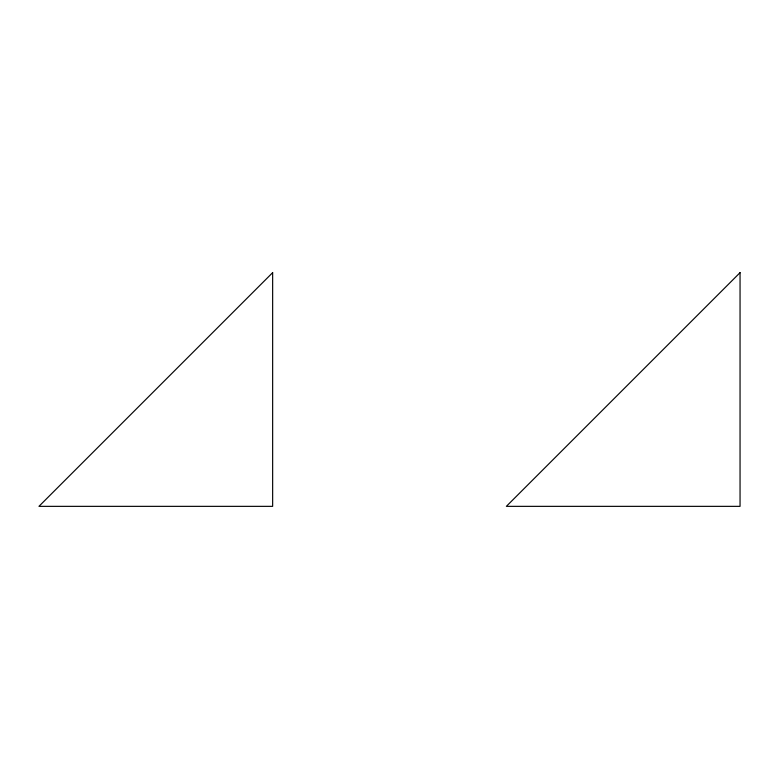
<?xml version="1.0" encoding="UTF-8"?>
<svg xmlns="http://www.w3.org/2000/svg" width="779" height="779" viewBox="0 0 779 779"><rect width="100%" height="100%" fill="white"/><g stroke="black" fill="none" stroke-linecap="round" stroke-linejoin="round"><path stroke-width="1.17" d="M272.65 272.65L38.95 506.35L272.65 506.35L272.65 272.65M740.05 272.65L506.35 506.35L740.05 506.35L740.05 272.65"/></g></svg>
